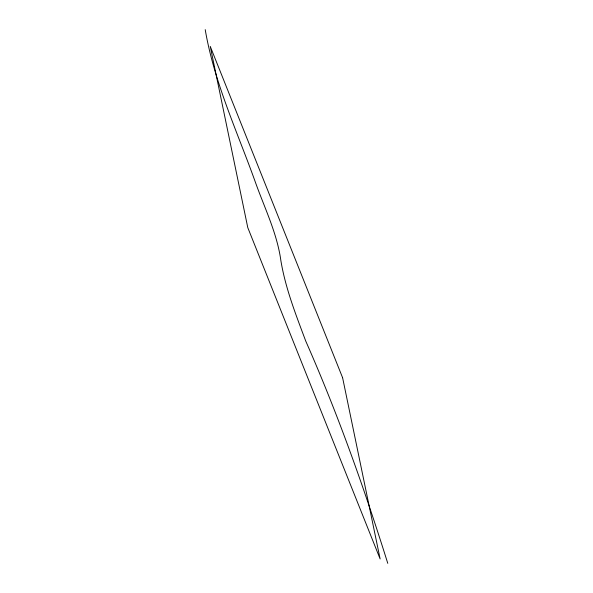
<?xml version="1.0" encoding="UTF-8"?>
<svg xmlns="http://www.w3.org/2000/svg" width="593" height="593" viewBox="0 0 593 593"><rect width="100%" height="100%" fill="white"/><g stroke="black" fill="none" stroke-linecap="round" stroke-linejoin="round"><path stroke-width="0.89" d="M387.778 563.35C364.132 487.92 337.647 413.41 305.743 341.079C295.9 314.794 285.478 288.391 280.867 260.572C277.094 233.353 264.752 208.395 255.583 182.77C237.563 132.269 214.266 82.761 205.222 29.65M342.606 377.734L210.248 46.395L247.778 227.608L380.128 558.947L342.606 377.734"/></g></svg>
